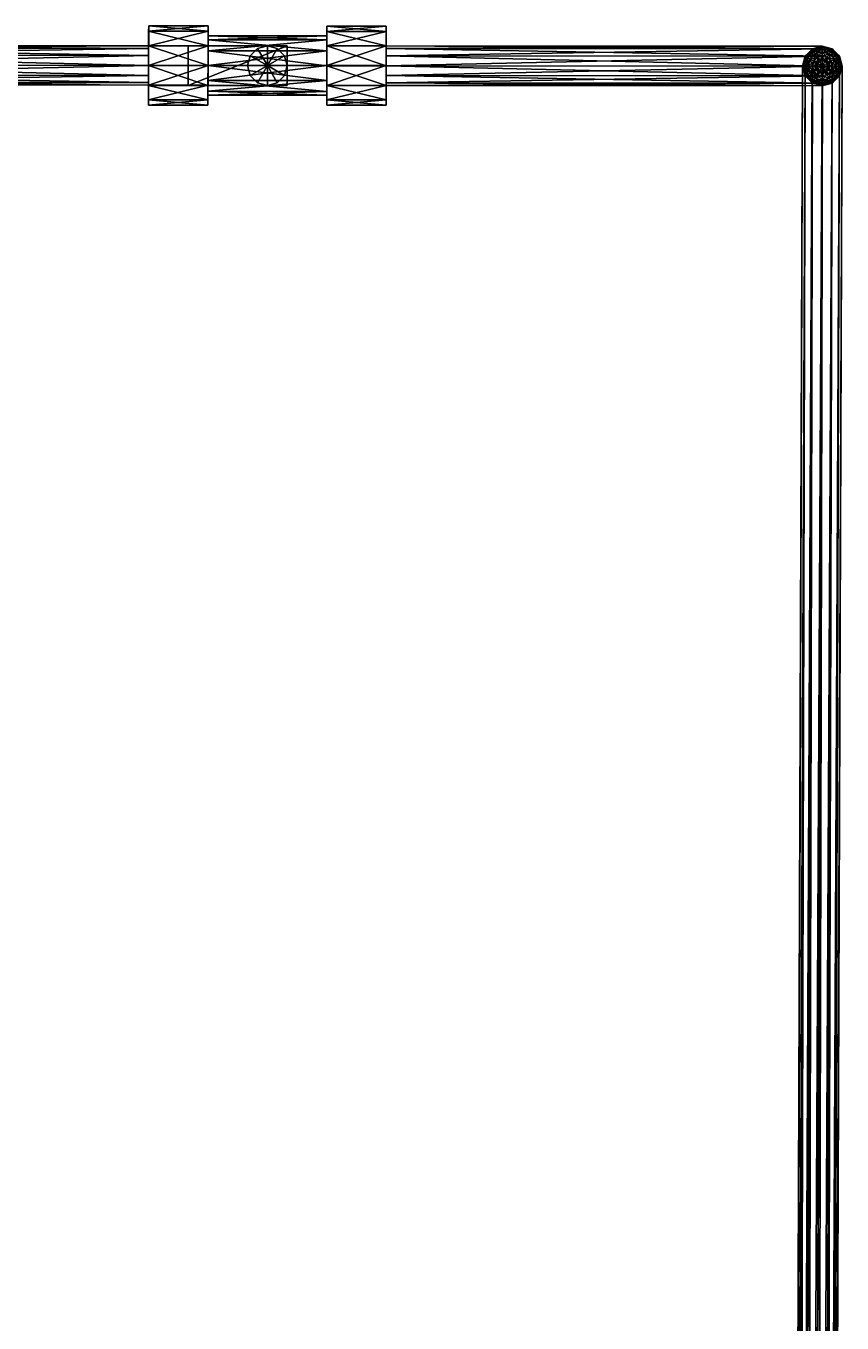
# Model space of a CAD drawing. Header units: metres. Extents: x -0.2 to 6.9, y -3.3 to 9.2.
# Drawn here: x 6.409 to 6.819, y 5.732 to 6.384 of the extents above; entities that cross this region are included whole.
import ezdxf

# ---------------------------------------------------------------- set-up
doc = ezdxf.new("R2010")
doc.units = ezdxf.units.M
doc.header["$LTSCALE"] = 12.7
doc.layers.get('0').update_dxf_attribs({"linetype": 'CONTINUOUS'})

msp = doc.modelspace()

# ---------------------------------------------------------------- meshes
at = {"color": 8, "linetype": 'Continuous'}
mesh = msp.add_polyface(dxfattribs=at)
corners = [(6.50025, 6.36442, -12.47766), (6.50026, 6.37437, -12.48034), (6.50026, 6.38165, -12.48763), (6.50027, 6.38432, -12.49759), (6.50026, 6.38164, -12.50755), (6.50026, 6.37435, -12.51483), (6.50025, 6.36439, -12.51749), (6.50024, 6.35443, -12.51481), (6.50024, 6.34715, -12.50752), (6.50023, 6.34449, -12.49756), (6.50024, 6.34716, -12.48761), (6.50024, 6.35446, -12.48032), (6.47038, 6.36444, -12.47766), (6.47039, 6.3744, -12.48034), (6.47039, 6.38168, -12.48763), (6.4704, 6.38434, -12.49759), (6.47039, 6.38166, -12.50755), (6.47039, 6.37437, -12.51483), (6.47038, 6.36441, -12.51749), (6.47037, 6.35445, -12.51481), (6.47037, 6.34717, -12.50752), (6.47036, 6.34451, -12.49756), (6.47037, 6.34719, -12.48761), (6.47037, 6.35448, -12.48032), (6.50025, 6.3644, -12.49758), (6.47038, 6.36443, -12.49758)]
mesh.append_faces([[corners[k] for k in face] for face in [(0, 1, 12), (1, 13, 12), (1, 2, 13), (2, 14, 13), (2, 3, 14), (3, 15, 14), (3, 4, 15), (4, 16, 15), (4, 5, 16), (5, 17, 16), (5, 6, 17), (6, 18, 17), (6, 7, 18), (7, 19, 18), (7, 8, 19), (8, 20, 19), (8, 9, 20), (9, 21, 20), (9, 10, 21), (10, 22, 21), (10, 11, 22), (11, 23, 22), (11, 0, 23), (0, 12, 23), (24, 1, 0), (24, 2, 1), (24, 3, 2), (24, 4, 3), (24, 5, 4), (24, 6, 5), (24, 7, 6), (24, 8, 7), (24, 9, 8), (24, 10, 9), (24, 11, 10), (24, 0, 11), (25, 12, 13), (25, 13, 14), (25, 14, 15), (25, 15, 16), (25, 16, 17), (25, 17, 18), (25, 18, 19), (25, 19, 20), (25, 20, 21), (25, 21, 22), (25, 22, 23), (25, 23, 12)]], dxfattribs={"color": 8})
mesh = msp.add_polyface(dxfattribs=at)
corners = [(6.58986, 6.36435, -12.47766), (6.58987, 6.3743, -12.48034), (6.58988, 6.38158, -12.48763), (6.58988, 6.38425, -12.49759), (6.58988, 6.38157, -12.50755), (6.58987, 6.37427, -12.51483), (6.58986, 6.36432, -12.51749), (6.58985, 6.35436, -12.51481), (6.58985, 6.34708, -12.50752), (6.58985, 6.34442, -12.49756), (6.58985, 6.34709, -12.48761), (6.58985, 6.35439, -12.48032), (6.55999, 6.36437, -12.47766), (6.56, 6.37433, -12.48034), (6.56, 6.38161, -12.48763), (6.56001, 6.38427, -12.49759), (6.56, 6.38159, -12.50755), (6.56, 6.3743, -12.51483), (6.55999, 6.36434, -12.51749), (6.55998, 6.35438, -12.51481), (6.55998, 6.3471, -12.50752), (6.55997, 6.34444, -12.49756), (6.55998, 6.34712, -12.48761), (6.55998, 6.35441, -12.48032), (6.58986, 6.36433, -12.49758), (6.55999, 6.36435, -12.49758)]
mesh.append_faces([[corners[k] for k in face] for face in [(0, 1, 12), (1, 13, 12), (1, 2, 13), (2, 14, 13), (2, 3, 14), (3, 15, 14), (3, 4, 15), (4, 16, 15), (4, 5, 16), (5, 17, 16), (5, 6, 17), (6, 18, 17), (6, 7, 18), (7, 19, 18), (7, 8, 19), (8, 20, 19), (8, 9, 20), (9, 21, 20), (9, 10, 21), (10, 22, 21), (10, 11, 22), (11, 23, 22), (11, 0, 23), (0, 12, 23), (24, 1, 0), (24, 2, 1), (24, 3, 2), (24, 4, 3), (24, 5, 4), (24, 6, 5), (24, 7, 6), (24, 8, 7), (24, 9, 8), (24, 10, 9), (24, 11, 10), (24, 0, 11), (25, 12, 13), (25, 13, 14), (25, 14, 15), (25, 15, 16), (25, 16, 17), (25, 17, 18), (25, 18, 19), (25, 19, 20), (25, 20, 21), (25, 21, 22), (25, 22, 23), (25, 23, 12)]], dxfattribs={"color": 8})
mesh = msp.add_polyface(dxfattribs=at)
corners = [(6.55999, 6.36437, -12.48264), (6.56, 6.37183, -12.48465), (6.56, 6.37729, -12.49012), (6.56, 6.37929, -12.49759), (6.56, 6.37728, -12.50505), (6.56, 6.37181, -12.51052), (6.55999, 6.36434, -12.51251), (6.55998, 6.35688, -12.5105), (6.55998, 6.35141, -12.50503), (6.55998, 6.34942, -12.49756), (6.55998, 6.35143, -12.4901), (6.55998, 6.3569, -12.48464), (6.50025, 6.36441, -12.48264), (6.50026, 6.37188, -12.48465), (6.50026, 6.37734, -12.49012), (6.50026, 6.37934, -12.49759), (6.50026, 6.37733, -12.50505), (6.50026, 6.37186, -12.51052), (6.50025, 6.36439, -12.51251), (6.50024, 6.35692, -12.5105), (6.50024, 6.35146, -12.50503), (6.50024, 6.34947, -12.49756), (6.50024, 6.35147, -12.4901), (6.50024, 6.35694, -12.48464), (6.55999, 6.36435, -12.49758), (6.50025, 6.3644, -12.49758)]
mesh.append_faces([[corners[k] for k in face] for face in [(0, 1, 12), (1, 13, 12), (1, 2, 13), (2, 14, 13), (2, 3, 14), (3, 15, 14), (3, 4, 15), (4, 16, 15), (4, 5, 16), (5, 17, 16), (5, 6, 17), (6, 18, 17), (6, 7, 18), (7, 19, 18), (7, 8, 19), (8, 20, 19), (8, 9, 20), (9, 21, 20), (9, 10, 21), (10, 22, 21), (10, 11, 22), (11, 23, 22), (11, 0, 23), (0, 12, 23), (24, 1, 0), (24, 2, 1), (24, 3, 2), (24, 4, 3), (24, 5, 4), (24, 6, 5), (24, 7, 6), (24, 8, 7), (24, 9, 8), (24, 10, 9), (24, 11, 10), (24, 0, 11), (25, 12, 13), (25, 13, 14), (25, 14, 15), (25, 15, 16), (25, 16, 17), (25, 17, 18), (25, 18, 19), (25, 19, 20), (25, 20, 21), (25, 21, 22), (25, 22, 23), (25, 23, 12)]], dxfattribs={"color": 8})
at = {"color": 30, "linetype": 'Continuous'}
mesh = msp.add_polyface(dxfattribs=at)
corners = [(6.47038, 6.36443, -12.48762), (6.47038, 6.36941, -12.48896), (6.47039, 6.37305, -12.49261), (6.47039, 6.37438, -12.49758), (6.47039, 6.37304, -12.50256), (6.47038, 6.3694, -12.5062), (6.47038, 6.36442, -12.50753), (6.47038, 6.35944, -12.5062), (6.47037, 6.3558, -12.50255), (6.47037, 6.35447, -12.49757), (6.47037, 6.35581, -12.49259), (6.47038, 6.35945, -12.48895), (6.25094, 6.3646, -12.48762), (6.25094, 6.36958, -12.48896), (6.25095, 6.37322, -12.49261), (6.25095, 6.37455, -12.49758), (6.25095, 6.37322, -12.50256), (6.25094, 6.36957, -12.5062), (6.25094, 6.36459, -12.50753), (6.25094, 6.35961, -12.5062), (6.25093, 6.35597, -12.50255), (6.25093, 6.35464, -12.49757), (6.25093, 6.35598, -12.49259), (6.25094, 6.35963, -12.48895), (6.47038, 6.36443, -12.49758), (6.25094, 6.3646, -12.49758)]
mesh.append_faces([[corners[k] for k in face] for face in [(0, 1, 12), (1, 13, 12), (1, 2, 13), (2, 14, 13), (2, 3, 14), (3, 15, 14), (3, 4, 15), (4, 16, 15), (4, 5, 16), (5, 17, 16), (5, 6, 17), (6, 18, 17), (6, 7, 18), (7, 19, 18), (7, 8, 19), (8, 20, 19), (8, 9, 20), (9, 21, 20), (9, 10, 21), (10, 22, 21), (10, 11, 22), (11, 23, 22), (11, 0, 23), (0, 12, 23), (24, 1, 0), (24, 2, 1), (24, 3, 2), (24, 4, 3), (24, 5, 4), (24, 6, 5), (24, 7, 6), (24, 8, 7), (24, 9, 8), (24, 10, 9), (24, 11, 10), (24, 0, 11), (25, 12, 13), (25, 13, 14), (25, 14, 15), (25, 15, 16), (25, 16, 17), (25, 17, 18), (25, 18, 19), (25, 19, 20), (25, 20, 21), (25, 21, 22), (25, 22, 23), (25, 23, 12)]], dxfattribs={"color": 30})
at = {"color": 5, "linetype": 'Continuous'}
mesh = msp.add_polyface(dxfattribs=at)
corners = [(6.4903, 6.37437, -12.46771), (6.49029, 6.35445, -12.46771), (6.54007, 6.35441, -12.46771), (6.54009, 6.37433, -12.46771), (6.4903, 6.37437, -12.46273), (6.49029, 6.35445, -12.46273), (6.54007, 6.35441, -12.46273), (6.54009, 6.37433, -12.46273)]
mesh.append_faces([[corners[k] for k in face] for face in [(0, 1, 4), (1, 5, 4), (1, 2, 5), (2, 6, 5), (2, 3, 6), (3, 7, 6), (3, 0, 7), (0, 4, 7), (3, 1, 0), (2, 1, 3), (4, 5, 7), (7, 5, 6)]], dxfattribs={"color": 5})
at = {"color": 8, "linetype": 'Continuous'}
mesh = msp.add_polyface(dxfattribs=at)
corners = [(6.52016, 6.36439, -12.49758), (6.52149, 6.35941, -12.49758), (6.52513, 6.35576, -12.49758), (6.53011, 6.35442, -12.49758), (6.53509, 6.35575, -12.49758), (6.53874, 6.35939, -12.49758), (6.54008, 6.36437, -12.49758), (6.53875, 6.36935, -12.49758), (6.53511, 6.373, -12.49758), (6.53013, 6.37434, -12.49758), (6.52515, 6.37301, -12.49758), (6.5215, 6.36936, -12.49758), (6.52016, 6.36439, -12.46771), (6.52149, 6.35941, -12.46771), (6.52513, 6.35576, -12.46771), (6.53011, 6.35442, -12.46771), (6.53509, 6.35575, -12.46771), (6.53874, 6.35939, -12.46771), (6.54008, 6.36437, -12.46771), (6.53875, 6.36935, -12.46771), (6.53511, 6.373, -12.46771), (6.53013, 6.37434, -12.46771), (6.52515, 6.37301, -12.46771), (6.5215, 6.36936, -12.46771), (6.53012, 6.36438, -12.49758), (6.53012, 6.36438, -12.46771)]
mesh.append_faces([[corners[k] for k in face] for face in [(0, 1, 12), (1, 13, 12), (1, 2, 13), (2, 14, 13), (2, 3, 14), (3, 15, 14), (3, 4, 15), (4, 16, 15), (4, 5, 16), (5, 17, 16), (5, 6, 17), (6, 18, 17), (6, 7, 18), (7, 19, 18), (7, 8, 19), (8, 20, 19), (8, 9, 20), (9, 21, 20), (9, 10, 21), (10, 22, 21), (10, 11, 22), (11, 23, 22), (11, 0, 23), (0, 12, 23), (24, 1, 0), (24, 2, 1), (24, 3, 2), (24, 4, 3), (24, 5, 4), (24, 6, 5), (24, 7, 6), (24, 8, 7), (24, 9, 8), (24, 10, 9), (24, 11, 10), (24, 0, 11), (25, 12, 13), (25, 13, 14), (25, 14, 15), (25, 15, 16), (25, 16, 17), (25, 17, 18), (25, 18, 19), (25, 19, 20), (25, 20, 21), (25, 21, 22), (25, 22, 23), (25, 23, 12)]], dxfattribs={"color": 8})
at = {"color": 30, "linetype": 'Continuous'}
mesh = msp.add_polyface(dxfattribs=at)
corners = [(6.8093, 6.36417, -12.48762), (6.8093, 6.36914, -12.48896), (6.80931, 6.37279, -12.49261), (6.80931, 6.37412, -12.49758), (6.80931, 6.37278, -12.50256), (6.8093, 6.36913, -12.5062), (6.8093, 6.36415, -12.50753), (6.8093, 6.35917, -12.5062), (6.80929, 6.35553, -12.50255), (6.80929, 6.3542, -12.49757), (6.80929, 6.35554, -12.49259), (6.8093, 6.35919, -12.48895), (6.58986, 6.36434, -12.48762), (6.58987, 6.36932, -12.48896), (6.58987, 6.37296, -12.49261), (6.58987, 6.37429, -12.49758), (6.58987, 6.37295, -12.50256), (6.58987, 6.3693, -12.5062), (6.58986, 6.36432, -12.50753), (6.58986, 6.35935, -12.5062), (6.58985, 6.3557, -12.50255), (6.58985, 6.35438, -12.49757), (6.58985, 6.35571, -12.49259), (6.58986, 6.35936, -12.48895), (6.8093, 6.36416, -12.49758), (6.58986, 6.36433, -12.49758)]
mesh.append_faces([[corners[k] for k in face] for face in [(0, 1, 12), (1, 13, 12), (1, 2, 13), (2, 14, 13), (2, 3, 14), (3, 15, 14), (3, 4, 15), (4, 16, 15), (4, 5, 16), (5, 17, 16), (5, 6, 17), (6, 18, 17), (6, 7, 18), (7, 19, 18), (7, 8, 19), (8, 20, 19), (8, 9, 20), (9, 21, 20), (9, 10, 21), (10, 22, 21), (10, 11, 22), (11, 23, 22), (11, 0, 23), (0, 12, 23), (24, 1, 0), (24, 2, 1), (24, 3, 2), (24, 4, 3), (24, 5, 4), (24, 6, 5), (24, 7, 6), (24, 8, 7), (24, 9, 8), (24, 10, 9), (24, 11, 10), (24, 0, 11), (25, 12, 13), (25, 13, 14), (25, 14, 15), (25, 15, 16), (25, 16, 17), (25, 17, 18), (25, 18, 19), (25, 19, 20), (25, 20, 21), (25, 21, 22), (25, 22, 23), (25, 23, 12)]], dxfattribs={"color": 30})
mesh = msp.add_polyface(dxfattribs=at)
corners = [(6.80499, 6.36665, -12.48895), (6.80432, 6.36416, -12.48895), (6.80672, 6.36416, -12.48796), (6.80578, 6.37026, -12.49054), (6.8032, 6.36768, -12.49054), (6.80226, 6.36416, -12.49054), (6.80499, 6.37163, -12.4926), (6.80183, 6.36847, -12.4926), (6.80068, 6.36416, -12.4926), (6.80449, 6.37249, -12.495), (6.80097, 6.36897, -12.495), (6.79968, 6.36416, -12.495), (6.80432, 6.37278, -12.49758), (6.80068, 6.36914, -12.49758), (6.79934, 6.36416, -12.49758), (6.80449, 6.37249, -12.50015), (6.80097, 6.36897, -12.50015), (6.79968, 6.36416, -12.50015), (6.80499, 6.37163, -12.50255), (6.80183, 6.36847, -12.50255), (6.80068, 6.36416, -12.50255), (6.80578, 6.37026, -12.50462), (6.8032, 6.36768, -12.50462), (6.80226, 6.36416, -12.50462), (6.80681, 6.36847, -12.5062), (6.80499, 6.36665, -12.5062), (6.80432, 6.36416, -12.5062), (6.80707, 6.36545, -12.50719)]
mesh.append_faces([[corners[k] for k in face] for face in [(0, 1, 2), (3, 4, 0), (4, 1, 0), (4, 5, 1), (6, 4, 3), (6, 7, 4), (7, 5, 4), (7, 8, 5), (9, 7, 6), (9, 10, 7), (10, 8, 7), (10, 11, 8), (12, 10, 9), (12, 13, 10), (13, 11, 10), (13, 14, 11), (15, 13, 12), (15, 16, 13), (16, 14, 13), (16, 17, 14), (18, 16, 15), (18, 19, 16), (19, 17, 16), (19, 20, 17), (21, 19, 18), (21, 22, 19), (22, 20, 19), (22, 23, 20), (24, 22, 21), (24, 25, 22), (25, 23, 22), (25, 26, 23), (27, 26, 25)]], dxfattribs={"color": 30})
mesh = msp.add_polyface(dxfattribs=at)
corners = [(6.8093, 6.36416, -12.48762), (6.8093, 6.36674, -12.48796), (6.80801, 6.36639, -12.48796), (6.80707, 6.36545, -12.48796), (6.80672, 6.36416, -12.48796), (6.8093, 6.36914, -12.48895), (6.80681, 6.36847, -12.48895), (6.80499, 6.36665, -12.48895), (6.8093, 6.3712, -12.49054), (6.80578, 6.37026, -12.49054), (6.8093, 6.37278, -12.4926), (6.80499, 6.37163, -12.4926), (6.8093, 6.37378, -12.495), (6.80449, 6.37249, -12.495), (6.8093, 6.37412, -12.49758), (6.80432, 6.37278, -12.49758), (6.8093, 6.37378, -12.50015), (6.80449, 6.37249, -12.50015), (6.8093, 6.37278, -12.50255), (6.80499, 6.37163, -12.50255), (6.8093, 6.3712, -12.50462), (6.80578, 6.37026, -12.50462), (6.8093, 6.36914, -12.5062), (6.80681, 6.36847, -12.5062), (6.8093, 6.36674, -12.50719), (6.80801, 6.36639, -12.50719), (6.80499, 6.36665, -12.5062), (6.80707, 6.36545, -12.50719), (6.80672, 6.36416, -12.50719), (6.80432, 6.36416, -12.5062), (6.8093, 6.36416, -12.50753)]
mesh.append_faces([[corners[k] for k in face] for face in [(0, 1, 2), (0, 2, 3), (0, 3, 4), (5, 2, 1), (5, 6, 2), (6, 3, 2), (6, 7, 3), (7, 4, 3), (8, 6, 5), (8, 9, 6), (9, 7, 6), (10, 9, 8), (10, 11, 9), (12, 11, 10), (12, 13, 11), (14, 13, 12), (14, 15, 13), (16, 15, 14), (16, 17, 15), (18, 17, 16), (18, 19, 17), (20, 19, 18), (20, 21, 19), (22, 21, 20), (22, 23, 21), (24, 23, 22), (24, 25, 23), (25, 26, 23), (25, 27, 26), (27, 28, 29), (30, 25, 24), (30, 27, 25), (30, 28, 27)]], dxfattribs={"color": 30})
mesh = msp.add_polyface(dxfattribs=at)
corners = [(6.8093, 6.36416, -12.48762), (6.81188, 6.36416, -12.48796), (6.81153, 6.36545, -12.48796), (6.81059, 6.36639, -12.48796), (6.8093, 6.36674, -12.48796), (6.81428, 6.36416, -12.48895), (6.81361, 6.36665, -12.48895), (6.81179, 6.36847, -12.48895), (6.8093, 6.36914, -12.48895), (6.81282, 6.37026, -12.49054), (6.8093, 6.3712, -12.49054), (6.81361, 6.37163, -12.4926), (6.8093, 6.37278, -12.4926), (6.81411, 6.37249, -12.495), (6.8093, 6.37378, -12.495), (6.81428, 6.37278, -12.49758), (6.8093, 6.37412, -12.49758), (6.81411, 6.37249, -12.50015), (6.8093, 6.37378, -12.50015), (6.81361, 6.37163, -12.50255), (6.8093, 6.37278, -12.50255), (6.81282, 6.37026, -12.50462), (6.8093, 6.3712, -12.50462), (6.81361, 6.36665, -12.5062), (6.81179, 6.36847, -12.5062), (6.8093, 6.36914, -12.5062), (6.81188, 6.36416, -12.50719), (6.81153, 6.36545, -12.50719), (6.81059, 6.36639, -12.50719), (6.8093, 6.36674, -12.50719), (6.8093, 6.36416, -12.50753)]
mesh.append_faces([[corners[k] for k in face] for face in [(0, 1, 2), (0, 2, 3), (0, 3, 4), (5, 2, 1), (6, 3, 2), (6, 7, 3), (7, 4, 3), (7, 8, 4), (9, 8, 7), (9, 10, 8), (11, 10, 9), (11, 12, 10), (13, 12, 11), (13, 14, 12), (15, 14, 13), (15, 16, 14), (17, 16, 15), (17, 18, 16), (19, 18, 17), (19, 20, 18), (21, 20, 19), (21, 22, 20), (23, 24, 21), (24, 22, 21), (24, 25, 22), (26, 27, 23), (27, 24, 23), (27, 28, 24), (28, 25, 24), (28, 29, 25), (30, 27, 26), (30, 28, 27), (30, 29, 28)]], dxfattribs={"color": 30})
mesh = msp.add_polyface(dxfattribs=at)
corners = [(6.81428, 6.36416, -12.48895), (6.81361, 6.36665, -12.48895), (6.81153, 6.36545, -12.48796), (6.81634, 6.36416, -12.49054), (6.8154, 6.36768, -12.49054), (6.81179, 6.36847, -12.48895), (6.81282, 6.37026, -12.49054), (6.81792, 6.36416, -12.4926), (6.81677, 6.36847, -12.4926), (6.81361, 6.37163, -12.4926), (6.81892, 6.36416, -12.495), (6.81763, 6.36897, -12.495), (6.81411, 6.37249, -12.495), (6.81926, 6.36416, -12.49758), (6.81792, 6.36914, -12.49758), (6.81428, 6.37278, -12.49758), (6.81892, 6.36416, -12.50015), (6.81763, 6.36897, -12.50015), (6.81411, 6.37249, -12.50015), (6.81792, 6.36416, -12.50255), (6.81677, 6.36847, -12.50255), (6.81361, 6.37163, -12.50255), (6.81634, 6.36416, -12.50462), (6.8154, 6.36768, -12.50462), (6.81282, 6.37026, -12.50462), (6.81428, 6.36416, -12.5062), (6.81361, 6.36665, -12.5062), (6.81188, 6.36416, -12.50719)]
mesh.append_faces([[corners[k] for k in face] for face in [(0, 1, 2), (3, 1, 0), (3, 4, 1), (4, 5, 1), (4, 6, 5), (7, 4, 3), (7, 8, 4), (8, 6, 4), (8, 9, 6), (10, 8, 7), (10, 11, 8), (11, 9, 8), (11, 12, 9), (13, 11, 10), (13, 14, 11), (14, 12, 11), (14, 15, 12), (16, 14, 13), (16, 17, 14), (17, 15, 14), (17, 18, 15), (19, 17, 16), (19, 20, 17), (20, 18, 17), (20, 21, 18), (22, 20, 19), (22, 23, 20), (23, 21, 20), (23, 24, 21), (25, 23, 22), (25, 26, 23), (26, 24, 23), (27, 26, 25)]], dxfattribs={"color": 30})
mesh = msp.add_polyface(dxfattribs=at)
corners = [(6.80701, 2.93304, -12.49761), (6.80566, 2.93304, -12.50259), (6.802, 2.93306, -12.50622), (6.79702, 2.93307, -12.50753), (6.79204, 2.93309, -12.50618), (6.78841, 2.9331, -12.50252), (6.7871, 2.93311, -12.49754), (6.78845, 2.9331, -12.49257), (6.7921, 2.93309, -12.48894), (6.79709, 2.93307, -12.48762), (6.80206, 2.93306, -12.48897), (6.80569, 2.93304, -12.49263), (6.81926, 6.36412, -12.49761), (6.81791, 6.36413, -12.50259), (6.81425, 6.36414, -12.50622), (6.80927, 6.36416, -12.50753), (6.80429, 6.36418, -12.50618), (6.80066, 6.36419, -12.50252), (6.79934, 6.3642, -12.49754), (6.8007, 6.36419, -12.49257), (6.80435, 6.36418, -12.48894), (6.80934, 6.36416, -12.48762), (6.81431, 6.36414, -12.48897), (6.81794, 6.36413, -12.49263), (6.79705, 2.93307, -12.49758), (6.8093, 6.36416, -12.49758)]
mesh.append_faces([[corners[k] for k in face] for face in [(0, 1, 12), (1, 13, 12), (1, 2, 13), (2, 14, 13), (2, 3, 14), (3, 15, 14), (3, 4, 15), (4, 16, 15), (4, 5, 16), (5, 17, 16), (5, 6, 17), (6, 18, 17), (6, 7, 18), (7, 19, 18), (7, 8, 19), (8, 20, 19), (8, 9, 20), (9, 21, 20), (9, 10, 21), (10, 22, 21), (10, 11, 22), (11, 23, 22), (11, 0, 23), (0, 12, 23), (24, 1, 0), (24, 2, 1), (24, 3, 2), (24, 4, 3), (24, 5, 4), (24, 6, 5), (24, 7, 6), (24, 8, 7), (24, 9, 8), (24, 10, 9), (24, 11, 10), (24, 0, 11), (25, 12, 13), (25, 13, 14), (25, 14, 15), (25, 15, 16), (25, 16, 17), (25, 17, 18), (25, 18, 19), (25, 19, 20), (25, 20, 21), (25, 21, 22), (25, 22, 23), (25, 23, 12)]], dxfattribs={"color": 30})
mesh = msp.add_polyface(dxfattribs=at)
corners = [(6.80432, 6.36416, -12.48895), (6.80499, 6.36167, -12.48895), (6.80707, 6.36287, -12.48796), (6.80226, 6.36416, -12.49054), (6.8032, 6.36064, -12.49054), (6.80681, 6.35985, -12.48895), (6.80578, 6.35806, -12.49054), (6.80068, 6.36416, -12.4926), (6.80183, 6.35985, -12.4926), (6.80499, 6.35669, -12.4926), (6.79968, 6.36416, -12.495), (6.80097, 6.35935, -12.495), (6.80449, 6.35583, -12.495), (6.79934, 6.36416, -12.49758), (6.80068, 6.35918, -12.49758), (6.80432, 6.35554, -12.49758), (6.79968, 6.36416, -12.50015), (6.80097, 6.35935, -12.50015), (6.80449, 6.35583, -12.50015), (6.80068, 6.36416, -12.50255), (6.80183, 6.35985, -12.50255), (6.80499, 6.35669, -12.50255), (6.80226, 6.36416, -12.50462), (6.8032, 6.36064, -12.50462), (6.80578, 6.35806, -12.50462), (6.80432, 6.36416, -12.5062), (6.80499, 6.36167, -12.5062), (6.80672, 6.36416, -12.50719)]
mesh.append_faces([[corners[k] for k in face] for face in [(0, 1, 2), (3, 1, 0), (3, 4, 1), (4, 5, 1), (4, 6, 5), (7, 4, 3), (7, 8, 4), (8, 6, 4), (8, 9, 6), (10, 8, 7), (10, 11, 8), (11, 9, 8), (11, 12, 9), (13, 11, 10), (13, 14, 11), (14, 12, 11), (14, 15, 12), (16, 14, 13), (16, 17, 14), (17, 15, 14), (17, 18, 15), (19, 17, 16), (19, 20, 17), (20, 18, 17), (20, 21, 18), (22, 20, 19), (22, 23, 20), (23, 21, 20), (23, 24, 21), (25, 23, 22), (25, 26, 23), (26, 24, 23), (27, 26, 25)]], dxfattribs={"color": 30})
mesh = msp.add_polyface(dxfattribs=at)
corners = [(6.8093, 6.36416, -12.48762), (6.80672, 6.36416, -12.48796), (6.80707, 6.36287, -12.48796), (6.80801, 6.36193, -12.48796), (6.8093, 6.36158, -12.48796), (6.80432, 6.36416, -12.48895), (6.80499, 6.36167, -12.48895), (6.80681, 6.35985, -12.48895), (6.8093, 6.35918, -12.48895), (6.80578, 6.35806, -12.49054), (6.8093, 6.35712, -12.49054), (6.80499, 6.35669, -12.4926), (6.8093, 6.35554, -12.4926), (6.80449, 6.35583, -12.495), (6.8093, 6.35454, -12.495), (6.80432, 6.35554, -12.49758), (6.8093, 6.3542, -12.49758), (6.80449, 6.35583, -12.50015), (6.8093, 6.35454, -12.50015), (6.80499, 6.35669, -12.50255), (6.8093, 6.35554, -12.50255), (6.80578, 6.35806, -12.50462), (6.8093, 6.35712, -12.50462), (6.80499, 6.36167, -12.5062), (6.80681, 6.35985, -12.5062), (6.8093, 6.35918, -12.5062), (6.80672, 6.36416, -12.50719), (6.80707, 6.36287, -12.50719), (6.80801, 6.36193, -12.50719), (6.8093, 6.36158, -12.50719), (6.8093, 6.36416, -12.50753)]
mesh.append_faces([[corners[k] for k in face] for face in [(0, 1, 2), (0, 2, 3), (0, 3, 4), (5, 2, 1), (6, 3, 2), (6, 7, 3), (7, 4, 3), (7, 8, 4), (9, 8, 7), (9, 10, 8), (11, 10, 9), (11, 12, 10), (13, 12, 11), (13, 14, 12), (15, 14, 13), (15, 16, 14), (17, 16, 15), (17, 18, 16), (19, 18, 17), (19, 20, 18), (21, 20, 19), (21, 22, 20), (23, 24, 21), (24, 22, 21), (24, 25, 22), (26, 27, 23), (27, 24, 23), (27, 28, 24), (28, 25, 24), (28, 29, 25), (30, 27, 26), (30, 28, 27), (30, 29, 28)]], dxfattribs={"color": 30})
mesh = msp.add_polyface(dxfattribs=at)
corners = [(6.8093, 6.36416, -12.48762), (6.8093, 6.36158, -12.48796), (6.81059, 6.36193, -12.48796), (6.81153, 6.36287, -12.48796), (6.81188, 6.36416, -12.48796), (6.8093, 6.35918, -12.48895), (6.81179, 6.35985, -12.48895), (6.81361, 6.36167, -12.48895), (6.8093, 6.35712, -12.49054), (6.81282, 6.35806, -12.49054), (6.8093, 6.35554, -12.4926), (6.81361, 6.35669, -12.4926), (6.8093, 6.35454, -12.495), (6.81411, 6.35583, -12.495), (6.8093, 6.3542, -12.49758), (6.81428, 6.35554, -12.49758), (6.8093, 6.35454, -12.50015), (6.81411, 6.35583, -12.50015), (6.8093, 6.35554, -12.50255), (6.81361, 6.35669, -12.50255), (6.8093, 6.35712, -12.50462), (6.81282, 6.35806, -12.50462), (6.8093, 6.35918, -12.5062), (6.81179, 6.35985, -12.5062), (6.8093, 6.36158, -12.50719), (6.81059, 6.36193, -12.50719), (6.81361, 6.36167, -12.5062), (6.81153, 6.36287, -12.50719), (6.81188, 6.36416, -12.50719), (6.81428, 6.36416, -12.5062), (6.8093, 6.36416, -12.50753)]
mesh.append_faces([[corners[k] for k in face] for face in [(0, 1, 2), (0, 2, 3), (0, 3, 4), (5, 2, 1), (5, 6, 2), (6, 3, 2), (6, 7, 3), (7, 4, 3), (8, 6, 5), (8, 9, 6), (9, 7, 6), (10, 9, 8), (10, 11, 9), (12, 11, 10), (12, 13, 11), (14, 13, 12), (14, 15, 13), (16, 15, 14), (16, 17, 15), (18, 17, 16), (18, 19, 17), (20, 19, 18), (20, 21, 19), (22, 21, 20), (22, 23, 21), (24, 23, 22), (24, 25, 23), (25, 26, 23), (25, 27, 26), (27, 28, 29), (30, 25, 24), (30, 27, 25), (30, 28, 27)]], dxfattribs={"color": 30})
mesh = msp.add_polyface(dxfattribs=at)
corners = [(6.81361, 6.36167, -12.48895), (6.81428, 6.36416, -12.48895), (6.81188, 6.36416, -12.48796), (6.81282, 6.35806, -12.49054), (6.8154, 6.36064, -12.49054), (6.81634, 6.36416, -12.49054), (6.81361, 6.35669, -12.4926), (6.81677, 6.35985, -12.4926), (6.81792, 6.36416, -12.4926), (6.81411, 6.35583, -12.495), (6.81763, 6.35935, -12.495), (6.81892, 6.36416, -12.495), (6.81428, 6.35554, -12.49758), (6.81792, 6.35918, -12.49758), (6.81926, 6.36416, -12.49758), (6.81411, 6.35583, -12.50015), (6.81763, 6.35935, -12.50015), (6.81892, 6.36416, -12.50015), (6.81361, 6.35669, -12.50255), (6.81677, 6.35985, -12.50255), (6.81792, 6.36416, -12.50255), (6.81282, 6.35806, -12.50462), (6.8154, 6.36064, -12.50462), (6.81634, 6.36416, -12.50462), (6.81179, 6.35985, -12.5062), (6.81361, 6.36167, -12.5062), (6.81428, 6.36416, -12.5062), (6.81153, 6.36287, -12.50719)]
mesh.append_faces([[corners[k] for k in face] for face in [(0, 1, 2), (3, 4, 0), (4, 1, 0), (4, 5, 1), (6, 4, 3), (6, 7, 4), (7, 5, 4), (7, 8, 5), (9, 7, 6), (9, 10, 7), (10, 8, 7), (10, 11, 8), (12, 10, 9), (12, 13, 10), (13, 11, 10), (13, 14, 11), (15, 13, 12), (15, 16, 13), (16, 14, 13), (16, 17, 14), (18, 16, 15), (18, 19, 16), (19, 17, 16), (19, 20, 17), (21, 19, 18), (21, 22, 19), (22, 20, 19), (22, 23, 20), (24, 22, 21), (24, 25, 22), (25, 23, 22), (25, 26, 23), (27, 26, 25)]], dxfattribs={"color": 30})

doc.saveas('drawing.dxf')
